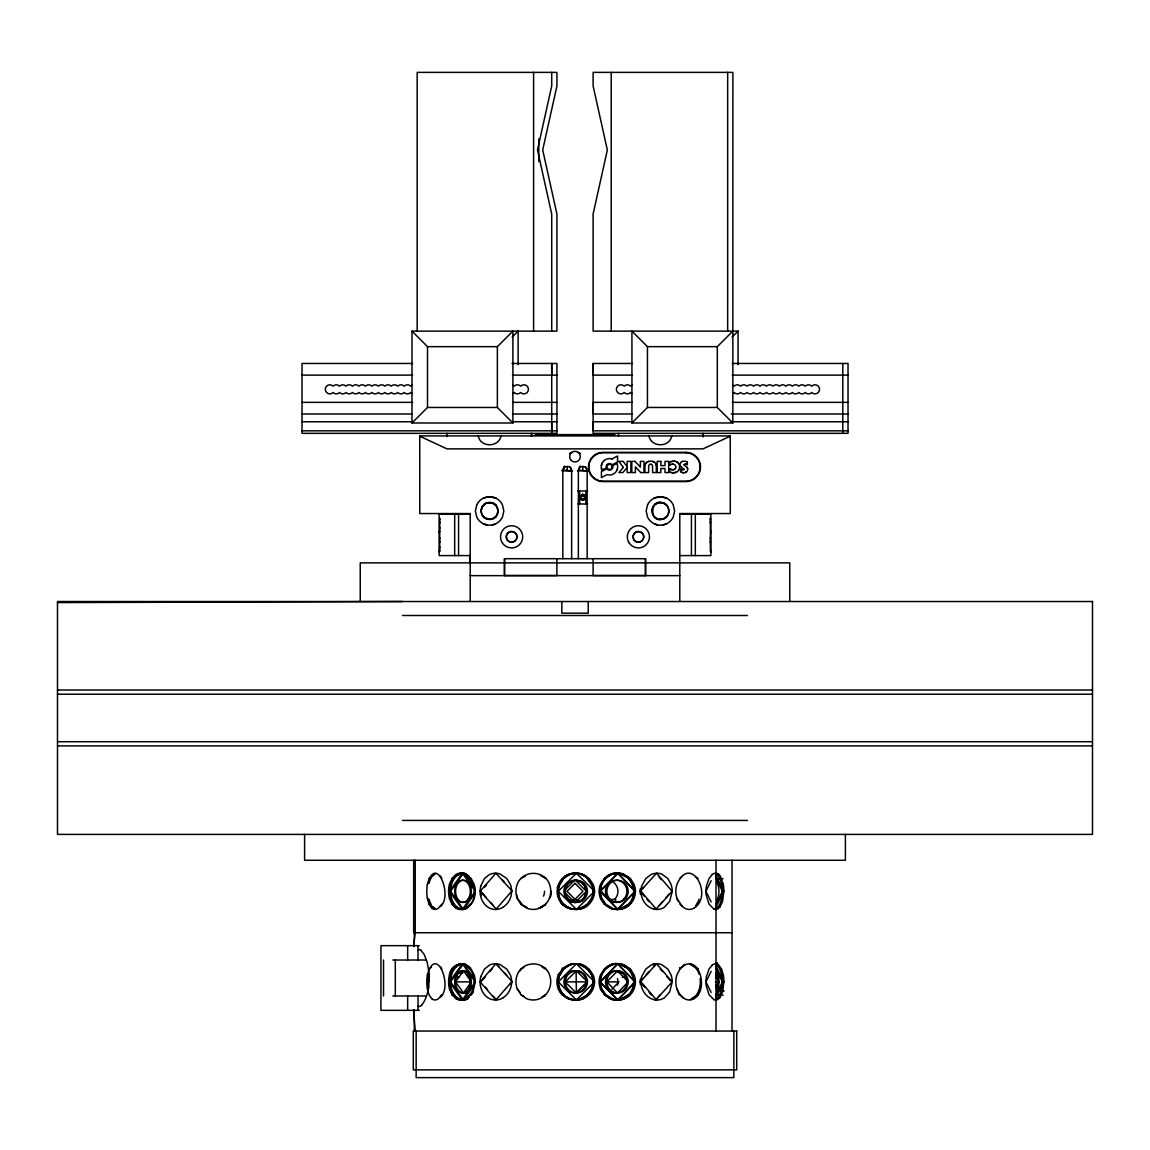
<?xml version="1.0" encoding="UTF-8"?>
<svg xmlns="http://www.w3.org/2000/svg" width="1150" height="1150" viewBox="0 0 1150 1150"><rect width="100%" height="100%" fill="white"/><g stroke="black" fill="none" stroke-linecap="round" stroke-linejoin="round"><path stroke-width="1.5" d="M439.156 552.158L439.156 550.663M439.156 532.752L439.156 531.257M439.674 550.16L439.674 551.54L439.717 518.247L439.717 519.628M439.674 548.334L439.674 546.466M439.717 542.728L439.717 540.859M439.717 539.034L439.717 537.654M439.674 532.134L439.674 530.754M439.674 528.928L439.674 527.059M439.717 523.322L439.717 521.453M551.712 430.819L551.712 421.762M551.712 375.116L551.712 363.472L551.712 433.334M632.356 363.472L593.113 363.472L593.113 375.116L632.356 375.116M710.369 542.728L710.369 540.859M710.369 539.034L710.369 537.654M710.369 523.322L710.369 521.453M710.369 519.628L710.369 518.247L710.369 551.54M710.844 552.158L710.844 550.663M710.844 532.752L710.844 531.257M414.23 946.651L414.345 932.722L732.047 932.722M624.508 874.719A18.113 17.451 90 0 0 600.401 887.857A18.113 17.451 90 0 0 617.981 909.434L600.516 890.517L617.952 873.209L635.404 891.322C635.533 899.458 629.74 907.451 621.633 909.089A18.012 17.25 67.5 0 1 613.137 908.644L605.748 904.13L601.867 898.265A18.026 17.753 89.1 0 1 600.861 887.8C602.169 880.842 607.847 874.992 614.776 873.569A18.012 17.25 -67.5 0 1 623.257 873.986L630.43 878.514L634.11 884.393A18.041 16.819 -89.6 0 1 635.433 891.322L617.536 909.434L600.07 891.322L600.516 890.517M723.307 884.307A18.041 7.303 -89.8 0 1 723.867 891.322L722.559 901.384L719.771 907.292M723.307 974.869A18.041 7.303 -89.8 0 1 723.867 981.884L722.559 991.947L719.771 997.855M565.168 906.186L570.975 908.974L561.042 902.851C570.903 915.501 593.817 907.652 593.113 891.322C593.544 875.926 573.045 867.057 562.192 878.514C555.163 886.262 555.277 898.898 563.716 905.481M654.019 909.089C647.364 907.523 642.476 901.456 641.283 894.872A18.012 16.431 90 0 1 641.657 886.061L645.783 878.528L651.015 874.604A18.026 15.482 -79 0 1 661.552 873.986L667.848 878.499L671.054 884.364A18.041 14.576 -89.7 0 1 672.218 891.322L669.702 901.384L664.326 907.292A18.041 15.424 80.2 0 1 654.005 909.133M654.019 999.652C647.364 998.085 642.476 992.019 641.283 985.435A18.012 16.431 90 0 1 641.657 976.623L645.783 969.091L651.015 965.166A18.026 15.482 -79 0 1 661.552 964.548L667.848 969.062L671.054 974.927A18.041 14.576 -89.7 0 1 672.218 981.884L669.702 991.947L664.326 997.855A18.041 15.424 80.2 0 1 654.005 999.695M480.743 886.061L484.466 878.528L489.397 874.604A18.026 15.582 78.8 0 1 499.977 873.957L506.762 878.499L510.356 884.364A18.041 16.488 89.6 0 1 511.606 891.322C511.678 897.676 508.329 903.958 502.909 907.292M480.743 976.623L484.466 969.091L489.397 965.166A18.026 15.582 78.8 0 1 499.977 964.519L506.762 969.062L510.356 974.927A18.041 16.488 89.6 0 1 511.606 981.884C511.678 988.238 508.329 994.52 502.909 997.855M600.07 981.884L617.536 963.772L635.404 981.884C635.533 990.021 629.74 998.013 621.633 999.652A18.012 17.25 67.5 0 1 613.137 999.206L605.748 994.693L601.867 988.827A18.026 17.753 89.1 0 1 600.861 978.363C602.169 971.405 607.847 965.554 614.776 964.131A18.012 17.25 -67.5 0 1 623.257 964.548L630.43 969.076L634.11 974.956A18.041 16.819 -89.6 0 1 635.433 981.884L617.952 999.997L600.07 981.884L617.536 999.997L633.736 983.178M717.384 988.066L717.945 983.034M717.629 988.066L718.003 984.716M413.669 946.177L415.222 932.722L415.222 860.272M580.506 900.723C585.695 898.078 587.19 891.307 584.832 886.219L581.383 882.251L576.481 880.339M493.709 503.47L495.952 505.224L490.949 502.521L485.516 503.47L481.965 507.251L481.074 510.959L481.965 514.668L484.351 517.687L490.906 519.398L495.995 516.681L492.919 518.837M481.117 510.959L481.965 507.251M666.77 516.681C648.126 530.423 648.169 491.51 666.727 505.224M651.892 510.959L652.452 508.487M562.12 470.106L561.933 470.853L572.542 470.853M585.249 895.534L586.414 891.322L584.832 886.219M427.354 884.249C436.152 853.329 453.086 895.893 440.493 906.559M427.354 974.812C436.152 943.891 453.086 986.456 440.493 997.122M675.711 467.777L675.668 467.949A2.415 2.415 0 0 1 675.452 468.438L674.762 469.186A2.731 2.731 0 0 1 674.101 469.516M470.465 967.725L470.062 969.076C476.661 977.974 475.252 992.436 465.664 998.617A18.026 12.679 -81.6 0 1 455.86 998.617M500.969 435.922C498.942 447.695 480.283 447.695 478.256 435.922M671.744 435.922C669.717 447.695 651.058 447.695 649.031 435.922M694.154 908.054C713.819 895.519 690.546 853.401 676.962 884.249A18.026 14.059 -90 0 0 676.89 898.279L677.968 901.154M449.463 884.249C461.179 852.984 488.218 896.856 465.664 908.054A18.026 12.679 -81.6 0 1 455.86 908.054M449.463 974.812C450.469 964.419 464.341 959.704 470.062 969.076L465.333 964.232L469.186 966.848M579.658 503.973L579.586 497.504L582.762 494.27L585.206 495.377L585.939 497.504L585.867 503.973M585.867 491.036L585.939 497.504L582.762 500.351M711.16 880.756L705.956 891.322L711.16 901.887M715.731 904.906L722.416 891.322A18.113 8.912 -90 0 0 715.976 873.914M715.616 907.925L723.796 891.322L715.616 874.719M711.16 971.319L705.956 981.884L711.16 992.45M715.846 988.224L718.966 981.884L715.846 975.559M715.731 995.469L722.416 981.884A18.113 8.912 -90 0 0 715.976 964.476M715.616 998.488L723.796 981.884L715.616 965.281M568.071 998.617L562.192 994.693L558.268 988.813A18.012 17.926 -89.7 0 1 558.268 974.956L563.716 967.725L561.89 970.126M572.585 964.232C580.405 963.068 588.771 967.495 591.732 974.956A18.012 17.926 -89.7 0 1 591.732 988.827C587.521 999.594 572.714 1003.073 563.716 996.044M680.527 462.846L680.441 463.019A3.033 3.033 0 0 0 680.225 463.536A3.407 3.407 0 0 0 680.11 464.097A3.594 3.594 0 0 0 680.096 464.959L680.211 465.491A2.702 2.702 0 0 0 680.412 465.98A2.961 2.961 0 0 0 680.699 466.426M457.599 973.216A11.083 7.834 90 0 1 467.36 973.216L469.545 977.083A11.083 7.834 -90 0 1 462.487 992.967A11.083 7.834 -90 0 1 455.414 977.083L457.599 973.216L462.746 972.799M601.378 465.678A8.194 8.194 0 0 1 602.327 462.832L602.499 462.544A8.021 8.021 0 0 1 603.146 461.624L603.721 460.992M557.261 887.671L562.796 878.658M540.356 875.279L545.646 878.514C537.496 869.587 521.309 872.678 517.27 884.249A18.026 16.79 90 0 0 517.227 898.251L520.907 904.13L526.484 908.054A18.026 17.307 -67.9 0 0 539.896 908.054C552.086 903.052 554.401 885.874 544.726 877.163M541.679 966.647L545.646 969.076C537.496 960.149 521.309 963.24 517.27 974.812A18.026 16.79 90 0 0 517.227 988.813L520.907 994.693L526.484 998.617A18.026 17.307 -67.9 0 0 539.896 998.617C552.086 993.614 554.401 976.436 544.726 967.725M604.354 878.514L600.53 884.249A18.026 17.811 -89.9 0 0 600.473 898.265L604.368 904.13L610.133 908.054A18.026 17.307 68 0 0 623.516 908.054C648.356 896.799 624.22 858.777 604.354 878.514L612.303 873.669L620.08 873.669L625.701 876.458M604.354 969.076L600.53 974.812A18.026 17.811 -89.9 0 0 600.473 988.827L604.368 994.693L610.133 998.617A18.026 17.307 68 0 0 623.516 998.617C648.356 987.361 624.22 949.339 604.354 969.076L612.303 964.232L606.683 967.021M544.726 905.481L545.646 904.13L539.034 908.169M544.726 996.044L545.646 994.693L541.679 997.122M441.787 904.13L438.552 908.054A18.026 8.97 -83.1 0 1 431.624 908.04M441.787 994.693L438.552 998.617A18.026 8.97 -83.1 0 1 431.624 998.602M562.652 470.853L563.169 470.106A5.304 4.111 -90 0 1 564.564 466.828M578.177 470.853L578.694 470.106A5.304 4.111 -90 0 1 580.089 466.828M495.765 516.925L498.194 510.959L495.722 504.994M652.74 507.251L654.695 504.634M663.694 518.837C670.048 516.494 670.464 506.489 664.484 503.47M474.404 894.111L463.464 909.434L462.372 909.434L449.449 891.322L462.372 873.209L475.281 891.322C475.338 898.409 471.744 905.654 465.333 908.974L459.626 908.974L451.95 904.13L449.434 898.265A18.026 11.284 90 0 1 449.492 884.264M449.449 891.322L450.541 891.322L463.464 873.209L474.404 888.533M462.372 909.434L475.281 891.322A18.041 14.044 89.8 0 0 474.145 884.393L471.141 878.499L465.448 873.986A18.026 12.765 82.1 0 0 456.809 874.633M456.809 965.195A18.026 12.765 82.1 0 1 465.463 964.505L471.141 969.062L474.188 974.927A18.041 14.044 89.8 0 1 475.238 981.884L462.372 999.997L449.449 981.884L462.372 963.772L463.464 963.772L474.404 979.096M449.449 981.884L450.541 981.884L463.464 963.772A18.113 12.923 90 0 0 450.757 985.133A18.113 12.923 90 0 0 468.05 998.818M455.558 981.884L463.464 970.801L471.371 981.884L463.464 992.967L455.558 981.884L471.126 981.884M474.404 984.673L463.464 999.997L450.541 981.884M684.164 469.372L683.172 470.034A2.271 2.271 0 0 1 682.367 469.89A3.464 3.464 0 0 1 681.663 469.531M591.732 898.251L586.299 905.481A18.113 18.113 0 0 0 591.316 883.459L586.299 877.163A18.113 18.113 0 0 0 565.009 876.214M558.268 974.956L560.079 972.541M591.732 988.813L586.299 996.044A18.113 18.113 0 0 0 586.299 967.725L591.732 974.956M644.618 896.497L640.162 891.322L643.511 887.441M640.162 891.322L656.564 873.209L672.175 891.322L655.773 909.434M659.108 905.553L662.457 901.672M665.807 897.791L669.142 893.909M643.511 978.003L640.162 981.884L656.564 963.772L672.175 981.884L655.773 999.997M645.739 975.416L649.074 971.534M653.545 966.359L656.564 963.772M658.001 997.409L660.229 994.822M496.642 909.434L480.111 891.322L495.866 873.209L512.411 891.322M484.251 887.441L486.507 884.853M495.866 909.434L511.635 891.322M511.635 981.884L495.866 999.997L480.111 981.884L495.866 963.772L512.411 981.884L510.154 984.472M482.008 980.591L485.386 976.709M489.886 971.534L492.143 968.947M421.59 1005.229C427.699 997.682 428.936 987.404 429.209 977.989L429.122 980.792L428.964 972.411L427.168 962.162L424.134 954.342L420.742 950.087M483.518 504.979L484.394 504.232M617.952 873.209L600.501 891.322M617.536 909.434L633.736 892.616M600.501 981.884L617.952 963.772M611.857 989.273L617.794 983.121M617.536 992.967L628.202 981.884L617.536 970.801L606.855 981.884L617.536 992.967L612.907 992.967M465.333 908.974L470.062 904.13M449.492 974.826A18.026 11.284 90 0 0 449.463 988.799L451.95 994.693L459.626 999.537L465.333 999.537L470.062 994.693M679.938 878.514L682.309 876.099M684.681 964.232L679.938 969.076L676.962 974.812A18.026 14.059 -90 0 0 676.89 988.842L679.018 994.606M571.291 900.896L570.673 901.528L573.562 902.333M417.162 331.128L417.162 72.378L556.931 72.378L556.931 85.962L542.699 150.003L556.931 214.044L556.931 331.128L411.988 331.128L411.988 422.984L427.512 407.459L497.375 407.459L512.9 422.984L512.9 331.128L497.375 346.653L497.375 407.459M512.152 337.094L518.118 331.128L518.118 364.694M647.45 407.459L647.45 346.653L631.925 331.128L631.925 422.984L647.45 407.459L717.312 407.459L732.837 422.984L732.881 72.378L593.113 72.378L593.113 85.962L607.344 150.003L593.113 214.044L593.113 331.128L738.056 331.128L738.056 364.694M717.312 407.459L717.312 346.653L732.837 331.128M732.09 337.094L738.056 331.128M564.851 890.057L575 879.908L586.414 891.322L575 902.736L564.851 892.587M565.311 981.884L576.394 970.801L587.477 981.884L576.394 992.967L576.092 970.801L577.357 970.873A3.68 1.179 -0.2 0 0 575.647 970.83M576.092 992.967L587.176 981.884L565.009 981.884L576.394 992.967M712.195 874.604L709.004 878.528L706.416 886.061A18.012 10.551 -90 0 0 706.129 894.887L709.004 904.13L713.977 909.089M712.195 965.166L709.004 969.091L706.416 976.623A18.012 10.551 -90 0 0 706.129 985.449L709.004 994.693L713.977 999.652M615.854 900.881L613.122 902.232M432.759 875.998L435.174 873.669L428.979 878.514L431.552 877.163A18.113 9.056 -90 0 0 429.036 883.459M583.999 500.063L585.867 498.424L584.991 499.272L585.537 496.872A2.846 2.846 0 0 0 581.526 494.946M694.154 998.617C709.852 989.647 698.007 949.613 679.938 969.076L679.535 967.725M467.906 997.855L472.894 991.947L475.281 981.884L462.372 963.772M456.794 874.604L452.87 878.528L449.938 886.061A18.012 11.371 90 0 0 449.693 894.872C450.397 900.637 453.201 907.178 459.152 909.089A18.041 12.894 -82.8 0 0 467.935 907.408M456.794 965.166L452.87 969.091L449.938 976.623A18.012 11.371 90 0 0 449.693 985.435C450.397 991.199 453.201 997.74 459.152 999.652A18.041 12.894 -82.8 0 0 467.935 997.97M428.979 969.076L431.466 967.136M483.877 504.634L484.926 503.844M654.652 504.634L657.124 503.082M582.762 494.27L579.658 496.584L581.526 500.063L579.658 498.424L580.534 499.272L579.586 497.504L580.534 495.736L579.658 496.584L579.658 491.036M581.397 900.378L580.52 900.939M459.626 873.669L451.95 878.514L459.626 873.669L465.333 873.669L469.186 876.286M459.626 964.232L451.95 969.076L459.626 964.232L462.487 964.232M465.333 999.537L469.186 996.921M691.653 998.674L698.05 994.693L690.374 999.537M620.08 908.974L629.093 904.13L620.08 908.974L612.303 908.974L604.368 904.13M620.08 999.537L629.093 994.693L620.08 999.537L612.303 999.537L609.486 998.143M655.169 504.232L658.03 502.766L662.788 502.766M664.484 518.449L665.649 517.687M695.491 905.754L698.05 904.13M608.106 464.6L608.206 464.543A2.602 2.602 0 0 1 612.087 466.914A2.602 2.602 0 0 1 608.077 468.999A2.602 2.602 0 0 1 608.293 464.485M581.526 900.982L582.489 900.393L572.829 901.887L569.753 900.393L574.655 902.117M670.378 469.114A5.764 5.764 0 0 0 670.867 469.344L670.622 469.243A7.116 7.116 0 0 1 669.846 468.812L669.688 471.974A6.641 6.641 0 0 0 670.508 472.291L671.413 472.535A10.062 10.062 0 0 0 673.368 472.722A7.389 7.389 0 0 0 676.042 472.276A6.541 6.541 0 0 0 676.531 472.046L676.991 471.787A5.319 5.319 0 0 0 679.104 469.272A5.707 5.707 0 0 0 679.406 468.251L679.463 467.978A6.886 6.886 0 0 0 679.535 466.814A6.426 6.426 0 0 0 679.219 464.902A5.333 5.333 0 0 0 677.709 462.573M580.966 900.666L577.357 902.146M579.039 908.974L587.808 904.13C581.857 910.053 571.837 910.944 564.851 906.315M579.039 999.537L587.808 994.693L581.943 998.617A18.026 17.911 -0.1 0 1 568.071 998.617M520.907 878.514L525.421 876.099M520.907 969.076L523.911 967.466M484.883 503.844L486.349 503.082M611.901 458.994L617.55 456.004L617.55 461.955L612.217 464.801A3.378 3.378 0 0 0 606.323 467.935L601.967 470.091A8.194 8.194 0 0 1 601.436 468.28M571.823 470.853L563.169 470.106M587.348 470.853L578.694 470.106M539.12 908.284L543.317 906.186M606.683 876.458L612.303 873.669M483.244 498.223L489.627 496.728L495.981 498.223M654.019 498.223L660.402 496.728L666.756 498.223M666.756 523.696L663.133 524.918M649.836 464.399A1.768 1.768 0 0 0 648.902 465.348L648.83 465.506A3.148 3.148 0 0 0 648.686 466.081L648.629 472.578L644.906 472.578L644.92 466.009A6.598 6.598 0 0 1 645.021 465.132A5.592 5.592 0 0 1 645.236 464.37A4.758 4.758 0 0 1 645.423 463.91A4.413 4.413 0 0 1 645.783 463.277A4.298 4.298 0 0 1 646.76 462.286A4.844 4.844 0 0 1 647.364 461.897L647.594 461.783A5.692 5.692 0 0 1 648.614 461.438L648.902 461.38A8.064 8.064 0 0 1 650.181 461.236L650.943 461.236A9.143 9.143 0 0 1 651.964 461.323L652.28 461.38A6.497 6.497 0 0 1 653.143 461.61A5.692 5.692 0 0 1 653.876 461.912L654.106 462.027A4.255 4.255 0 0 1 655.486 463.263L655.73 463.651M565.168 967.021L570.975 964.232L562.192 969.076L568.071 965.152A18.026 17.911 -0.1 0 1 581.943 965.152L587.808 969.076L579.039 964.232M730.25 436.195L703.081 448.859L446.919 448.859L419.75 436.195M569.494 453.517L572.082 452.338M571.766 901.528L577.242 900.033M495.046 524.113L492.358 524.918M572.139 900.321L573.908 899.731M580.793 901.399L577.861 902.276M571.119 971.506L572.096 971.189M649.836 464.413L649.98 464.356A2.127 2.127 0 0 1 651.461 464.442M572.254 971.506L573.074 971.247M674.533 461.279A8.639 8.639 0 0 0 673.555 461.222L670.608 461.725A6.311 6.311 0 0 0 669.602 462.214L669.602 465.204L670.234 464.859A6.857 6.857 0 0 1 671.025 464.514M572.758 900.033L577.861 900.321M576.438 902.333L579.327 901.528L578.709 900.896M487.198 502.766L492.013 502.766M675.711 467.777A3.349 3.349 0 0 0 675.812 466.972A3.134 3.134 0 0 0 675.711 466.196A2.573 2.573 0 0 0 675.524 465.692A2.444 2.444 0 0 0 674.59 464.672L674.432 464.586A3.191 3.191 0 0 0 673.886 464.37A3.694 3.694 0 0 0 673.268 464.241L671.514 464.356A5.52 5.52 0 0 0 670.781 464.6M486.867 496.987L487.844 496.843M657.642 496.987L658.619 496.843M492.056 519.153L487.212 519.153M662.831 519.153L657.987 519.153M57.5 602.586L402.5 601.522M411.988 331.128L427.512 346.653L497.375 346.653M647.45 346.653L717.312 346.653M412.591 363.472L302.019 363.472L302.019 433.334L556.931 433.334L556.931 363.472L512.038 363.472M732.234 363.472L848.024 363.472L848.024 433.334L593.113 433.334L593.113 363.472M302.019 375.116L412.591 375.116M512.469 375.116L556.931 375.116M732.234 375.116L848.024 375.116M302.019 402.356L412.591 402.356M512.469 402.356L556.931 402.356M632.356 402.356L593.113 402.356L593.113 414L632.069 414M732.234 402.356L848.024 402.356M302.019 414L411.815 414M512.756 414L556.931 414M731.242 414L848.024 414M302.019 421.762L411.815 421.762M512.756 421.762L556.931 421.762M632.069 421.762L593.113 421.762L593.113 430.819L848.024 430.819M731.242 421.762L848.024 421.762M411.988 422.984L512.9 422.984M631.925 422.984L732.837 422.984M302.019 430.819L556.931 430.819M535.152 434.628L614.891 434.628M577.458 470.853L588.067 470.853L587.866 470.106M577.846 491.036L587.679 491.036M577.846 503.973L587.679 503.973M457.93 514.194L439.156 514.194L439.199 555.594L470.249 555.594M470.206 514.194L458.562 514.194L458.562 555.594M679.794 514.194L691.438 514.194L691.438 555.594M692.07 514.194L710.844 514.194L710.887 555.594L679.794 555.594M470.206 575.647L679.794 575.647M402.5 615.494L747.5 615.494M57.5 690.014L1092.5 690.014M57.5 694.212L1092.5 694.212M57.5 741.707L1092.5 741.707M57.5 745.904L1092.5 745.904M402.5 820.424L747.5 820.424M715.631 874.503L719.038 874.503L720.432 876.257L723.235 884.364M717.916 878.701L723.048 878.701M480.111 891.322L480.872 891.322M671.37 891.322L672.175 891.322M715.731 877.738L722.416 891.322L723.796 891.322M609.442 899.473L615.811 899.473M419.247 945.659L380.938 945.659L380.938 1010.347L419.247 1010.347M392.826 960.02L426.003 960.02M613.856 964.232L620.08 964.232L629.093 969.076L620.08 964.232M455.414 977.083L458.908 977.083M622.251 977.083L625.83 977.083A11.083 10.709 -90 0 1 616.184 992.967A11.083 10.709 -90 0 1 606.539 977.083L609.514 973.216A11.083 10.709 90 0 1 622.869 973.216L625.83 977.083M716.019 978.003L716.277 972.972M718.75 978.003L717.945 972.972M480.111 981.884L480.872 981.884M606.524 981.884L618.973 981.884M671.37 981.884L672.175 981.884M715.429 981.884L718.966 981.884M715.731 968.3L722.416 981.884L723.796 981.884M716.277 986.743L723.077 986.743M720.806 990.941L724.198 990.941M463.464 992.967L466.929 992.967M717.974 995.138L723.077 995.138M392.826 995.986L426.003 995.986M671.327 469.516A4.629 4.629 0 0 0 672.031 469.674L673.052 469.732A3.982 3.982 0 0 0 673.713 469.631M490.691 496.771L492.358 497.001M575.949 970.816A11.083 11.083 0 0 1 586.198 987.031A11.083 11.083 0 0 1 567.022 987.807A11.083 11.083 0 0 1 575.949 970.816L578.881 971.506M617.622 972.339L622.869 973.216M657.642 524.918L654.954 524.113L656.391 524.616M486.867 524.918L483.244 523.696M572.657 902.146L571.392 901.801M572.829 901.887L573.562 902.089M579.068 971.189L579.873 971.462M485.616 524.616L484.179 524.113M576.596 880.497L581.383 882.251M494.442 497.576L495.751 498.122M577.918 452.338L580.506 453.517M431.552 905.481L428.993 904.13L427.34 898.265A18.026 7.259 90 0 1 427.383 884.278M663.694 503.082L666.166 504.634M655.701 518.061L657.124 518.837L654.652 517.284M492.919 503.082L495.391 504.634M484.883 518.061L486.349 518.837M620.08 873.669L629.093 878.514L627.095 877.163A18.113 17.494 90 0 1 627.095 905.481M520.907 904.13L526.916 907.364M520.907 994.693L523.911 996.317M562.192 994.693L570.975 999.537M604.368 994.693L612.303 999.537M695.491 876.904L698.05 878.514M656.334 518.449L654.062 516.695M485.559 518.449L483.287 516.695M459.626 908.974L451.95 904.13L455.86 908.054M459.626 999.537L451.95 994.693L455.86 998.617M719.038 874.589L718.261 873.986A18.026 8.869 -83.6 0 0 712.195 874.503M483.877 517.284L484.926 518.061M432.759 906.646L435.174 908.974L428.993 904.13L431.609 908.054M676.904 898.265L682.309 906.559M676.904 988.827L679.938 994.693L683.488 998.329M465.333 873.669L470.062 878.514M617.536 873.209L633.736 890.028M617.536 963.772L633.736 980.591M679.938 904.13L684.351 908.054A18.026 12.664 81.6 0 0 694.154 908.04M590.008 881.173L586.299 877.163L592.293 885.917L591.316 883.459M679.938 994.693L684.351 998.617A18.026 12.664 81.6 0 0 694.154 998.602M502.277 879.678L504.519 882.266M482.008 892.616L486.507 897.791M491.007 902.966L493.264 905.553M496.642 963.772L498.899 966.359M504.519 972.828L506.776 975.416M485.386 987.059L487.629 989.647M493.264 996.116L495.521 998.703M659.108 877.091L661.336 879.678M640.952 891.322L656.564 909.434M646.846 899.084L649.074 901.672M660.229 968.947L662.457 971.534M666.914 976.709L670.263 980.591M640.952 981.884L656.564 999.997M641.283 983.178L644.618 987.059M649.074 992.234L651.303 994.822M431.609 998.617L428.993 994.693L427.34 988.827A18.026 7.259 90 0 1 427.383 974.841M517.212 898.265L521.956 904.274M517.212 988.827L520.059 992.436M558.268 988.813L562.81 994.836M450.541 891.322L463.464 909.434A18.113 12.923 90 0 1 450.57 890.244A18.113 12.923 90 0 1 465.017 873.339M449.434 898.265L454.494 905.481A18.113 12.808 -90 0 1 454.494 877.163M449.434 988.827L454.494 996.044A18.113 12.808 -90 0 1 449.722 983.48M600.473 898.265L604.325 904.044M600.473 988.827L602.399 991.717M427.34 898.265L430.704 904.044M440.493 876.084L441.787 878.514M440.493 966.647L441.787 969.076M716.967 962.579L717.988 965.655M716.709 962.579L717.744 965.655M684.164 469.329L682.424 467.762A9.387 9.387 0 0 1 681.648 467.288A5.046 5.046 0 0 1 681.274 467.001A4.011 4.011 0 0 1 680.829 466.569A3.091 3.091 0 0 1 680.412 465.98M480.398 894.872C481.376 901.284 485.76 907.551 492.315 909.089A18.041 15.697 -79.7 0 0 502.938 907.364M480.398 985.435C481.376 991.846 485.76 998.114 492.315 999.652A18.041 15.697 -79.7 0 0 502.938 997.927M723.235 974.927L721.611 969.062L718.261 964.548A18.026 8.869 -83.6 0 0 712.195 965.066M717.082 962.909L717.442 966.259M716.824 962.909L717.197 966.259M652.553 466.138L652.582 472.578L656.305 472.578L656.305 466.109A6.095 6.095 0 0 0 656.247 465.276M413.554 1009.973L415.222 1031.047M414.201 1009.829L414.345 1031.047M845.394 834.397L845.394 860.272L304.606 860.272L304.606 834.397M842.806 363.472L842.806 433.334M789.762 601.522L789.762 562.867L360.238 562.867L360.238 601.522M733.872 1031.047L733.844 1077.622L416.142 1077.622L416.156 1031.047M732.047 860.272L732.047 1031.047M727.663 72.378L727.663 331.128M717.988 972.713L717.988 978.003M717.744 972.713L717.744 979.771M717.744 983.293L717.744 986.829M716.277 962.909L716.277 966.259M716.277 984.716L716.277 988.066M716.019 860.272L716.019 1031.047M695.319 514.194L695.319 555.594M679.794 601.522L679.794 513.547L730.293 513.547L730.25 435.922L419.75 435.922L419.793 513.547L470.206 513.547L470.206 601.522M645.639 575.647L645.639 558.699L504.361 558.699L504.361 575.647M645.38 558.699L645.38 575.518L593.113 575.518L593.113 558.699M618.47 433.334L618.513 436.181M611.225 72.378L611.225 331.128M588.239 601.522L588.239 613.166L561.847 613.166L561.847 601.522M587.161 558.699L587.161 470.853A4.399 4.399 0 0 0 582.762 466.454A4.399 4.399 0 0 0 578.364 470.853L578.364 558.699M585.537 496.872L585.537 498.137M582.762 466.828L582.762 470.106M579.988 496.872L579.988 498.137M571.636 558.699L571.636 470.853A4.399 4.399 0 0 0 567.238 466.454A4.399 4.399 0 0 0 562.839 470.853L562.839 558.699M567.238 466.828L567.238 470.106M556.887 558.699L556.887 575.518L504.62 575.518L504.62 558.699M551.712 72.378L551.712 85.962L537.481 150.003L551.712 214.044L551.712 331.128M538.818 138.819L538.818 161.546M533.6 72.378L533.6 331.128M470.249 554.947L470.249 563.572M454.681 514.194L454.681 555.594M446.962 433.334L446.962 436.698M427.512 346.653L427.512 407.459M418.011 945.659L418.011 960.02M418.011 995.986L418.011 1010.347M413.669 860.272L413.669 932.722M407.661 945.659L407.661 960.02M407.661 995.986L407.661 1010.347M395.298 960.02L395.298 995.986M383.525 960.02L383.525 995.986M551.31 891.322A18.113 17.494 -90 0 1 550.189 897.704M521.741 904.432A18.113 17.494 -90 0 1 519.656 901.959M517.442 897.704A18.113 17.494 -90 0 1 516.594 894.542M544.525 891.322A11.083 10.709 -90 0 1 543.461 896.137M613.41 882.251A11.083 10.709 90 0 1 614.862 899.113M430.79 904.144A18.113 9.056 -90 0 1 429.036 899.185M699.071 899.185A18.113 12.808 -90 0 1 696.368 904.432M428.72 988.267A18.113 9.056 -90 0 1 429.036 974.021M696.368 968.774A18.113 12.808 -90 0 1 699.071 974.021M700.134 978.664A18.113 12.808 -90 0 1 695.506 996.044M617.478 978.607A11.083 10.709 -90 0 1 617.478 985.162M562.508 994.994A18.113 18.113 0 0 1 559.446 991.156M561.372 969.953A18.113 18.113 0 0 1 563.716 967.725M449.679 981.884A18.113 12.808 -90 0 1 454.494 967.725M473.484 991.156A18.113 12.808 90 0 1 471.313 994.994M519.656 971.247A18.113 17.494 -90 0 1 521.741 968.774M627.095 967.725A18.113 17.494 90 0 1 627.095 996.044M480.412 894.872A18.012 14.591 90 0 1 480.757 886.075M716.608 882.208A11.083 5.462 -90 0 1 716.608 900.45M719.713 907.134A18.041 8.754 84.2 0 1 713.977 909.176M586.687 906.229A18.113 18.113 0 0 1 578.579 909.305M576.869 909.434A18.113 18.113 0 0 1 559.029 886.161A18.113 18.113 0 0 1 586.687 876.415M640.334 893.967A18.113 15.611 -90 0 1 640.334 888.677M627.44 876.415A18.113 17.451 90 0 1 630.013 878.658M631.149 902.649A18.113 17.451 90 0 1 619.634 909.305M481.332 895.663A18.113 15.769 90 0 1 480.901 892.213M722.416 891.322A18.113 8.912 -90 0 1 715.976 908.73M480.412 985.435A18.012 14.591 90 0 1 480.757 976.637M417.766 950.072A28.046 7.389 79.7 0 1 420.742 950.116M421.576 1005.402A28.074 7.432 -80.2 0 1 417.795 1005.848M716.608 972.771A11.083 5.462 -90 0 1 716.608 991.012M719.713 997.697A18.041 8.754 84.2 0 1 713.977 999.738M624.508 998.488A18.113 17.451 90 0 1 604.469 993.902M603.434 992.565A18.113 17.451 90 0 1 627.44 966.977M628.762 968.027A18.113 17.451 90 0 1 631.149 970.557M630.013 994.549A18.113 17.451 90 0 1 627.44 996.791M640.334 984.529A18.113 15.611 -90 0 1 640.334 979.239M653.128 964.031A18.113 15.611 -90 0 1 656.176 963.772M583.639 998.488A18.113 18.113 0 0 1 558.368 980.145A18.113 18.113 0 0 1 586.687 966.977M722.416 981.884A18.113 8.912 -90 0 1 715.976 999.292M569.954 466.828A5.304 4.169 -90 0 1 571.378 470.106M563.859 466.828A5.304 5.175 -90 0 1 564.88 466.138M585.479 466.828A5.304 4.169 -90 0 1 586.902 470.106M579.384 466.828A5.304 5.175 -90 0 1 580.405 466.138M497.964 508.976A8.539 8.539 0 0 1 487.658 519.254A8.539 8.539 0 0 1 483.173 505.396A8.539 8.539 0 0 1 497.562 507.711M652.496 507.711A8.539 8.539 0 0 1 666.871 505.396A8.539 8.539 0 0 1 662.4 519.254A8.539 8.539 0 0 1 652.079 508.976M607.243 465.491A2.473 2.473 0 0 1 607.531 465.089M611.584 465.577A2.473 2.473 0 0 1 611.8 466.152M682.482 461.409A3.594 3.594 0 0 0 681.404 461.912A3.033 3.033 0 0 0 680.742 462.544M682.281 461.481A4.586 4.586 0 0 1 683.158 461.279A6.771 6.771 0 0 1 683.934 461.222A10.652 10.652 0 0 1 685.084 461.294L685.4 461.337A8.136 8.136 0 0 1 686.291 461.509A7.36 7.36 0 0 1 687.369 461.883L687.326 464.83A7.231 7.231 0 0 0 686.837 464.543A5.376 5.376 0 0 0 685.702 464.068M676.89 462.012A5.52 5.52 0 0 0 675.941 461.596A6.397 6.397 0 0 0 674.834 461.323M676.674 461.897A5.074 5.074 0 0 1 677.508 462.429M677.307 462.286A4.715 4.715 0 0 1 677.882 462.76M685.918 464.126A4.082 4.082 0 0 0 685.098 463.939L683.661 464.729L685.63 466.253A6.483 6.483 0 0 1 686.076 466.541A4.916 4.916 0 0 1 686.607 466.972M674.216 461.251A7.533 7.533 0 0 1 675.136 461.38M671.773 461.394A8.941 8.941 0 0 1 672.75 461.265M652.28 461.394A6.181 6.181 0 0 1 653.876 461.912M655.773 463.694A4.255 4.255 0 0 1 656.061 464.356L656.089 464.528A5.276 5.276 0 0 1 656.276 465.534M672.103 464.241A5.52 5.52 0 0 1 673.167 464.198M651.346 464.384A1.667 1.667 0 0 1 651.849 464.658L652.151 464.988A1.941 1.941 0 0 1 652.381 465.405M686.449 466.828A3.881 3.881 0 0 1 686.881 467.259L687.096 467.561A3.191 3.191 0 0 1 687.355 468.036A3.263 3.263 0 0 1 687.527 468.567L687.599 468.941A3.781 3.781 0 0 1 687.614 469.603L687.513 470.177A3.277 3.277 0 0 1 686.952 471.385L686.837 471.529A3.076 3.076 0 0 1 686.435 471.917L686.291 472.032A3.364 3.364 0 0 1 685.443 472.478A3.277 3.277 0 0 0 686.392 471.96M687.614 468.553A3.364 3.364 0 0 1 687.686 469.114M681.849 469.646A5.506 5.506 0 0 1 681.26 469.243L680.527 468.596L680.498 471.529A6.67 6.67 0 0 0 681.116 471.96M685.63 472.406A3.982 3.982 0 0 1 684.825 472.636L684.351 472.707A5.779 5.779 0 0 1 683.589 472.722A5.448 5.448 0 0 1 682.626 472.592A4.557 4.557 0 0 1 681.979 472.391L681.763 472.305A5.549 5.549 0 0 1 680.901 471.816M672.276 469.703A4.772 4.772 0 0 1 670.881 469.358M674.762 469.186A3.033 3.033 0 0 1 673.512 469.66M645.783 463.277A4.557 4.557 0 0 0 645.236 464.37A5.707 5.707 0 0 0 644.977 465.419M617.133 469.717A8.194 8.194 0 0 0 617.248 464.212L616.932 463.378L612.691 465.664A3.378 3.378 0 0 1 612.878 466.584A3.536 3.536 0 0 1 612.849 467.288A3.378 3.378 0 0 1 606.769 468.798L601.407 471.644L601.407 477.595L607.056 474.605A8.194 8.194 0 0 0 613.108 474.145L614.387 473.354A8.194 8.194 0 0 0 615.25 472.607L615.308 472.549A8.237 8.237 0 0 0 616.831 470.408A8.453 8.453 0 0 0 617.262 469.372M611.944 458.979A8.194 8.194 0 0 0 605.863 459.454L605.518 459.641A8.237 8.237 0 0 0 603.736 460.963M601.967 470.106A8.237 8.237 0 0 1 602.312 462.861M683.589 472.722A5.247 5.247 0 0 1 682.64 472.592M670.335 461.84A7.418 7.418 0 0 1 671.169 461.552M671.413 472.535A9.703 9.703 0 0 0 673.124 472.722A7.561 7.561 0 0 0 676.042 472.276A6.124 6.124 0 0 0 676.761 471.917M647.364 461.897A5.563 5.563 0 0 1 648.614 461.438M732.651 393.516A4.528 4.528 0 0 0 734.131 392.509A4.528 4.528 0 0 0 740.6 392.509A4.528 4.528 0 0 0 747.069 392.509A4.528 4.528 0 0 0 753.538 392.509A4.528 4.528 0 0 0 760.006 392.509A4.528 4.528 0 0 0 766.475 392.509A4.528 4.528 0 0 0 772.944 392.509A4.528 4.528 0 0 0 779.413 392.509A4.528 4.528 0 0 0 785.881 392.509A4.528 4.528 0 0 0 792.35 392.509A4.528 4.528 0 0 0 798.819 392.509A4.528 4.528 0 0 0 805.288 392.509A4.528 4.528 0 0 0 811.756 392.509A4.528 4.528 0 0 0 818.182 392.552A4.528 4.528 0 0 0 818.182 386.127A4.528 4.528 0 0 0 811.756 386.184A4.528 4.528 0 0 0 805.288 386.184A4.528 4.528 0 0 0 798.819 386.184A4.528 4.528 0 0 0 792.35 386.17A4.528 4.528 0 0 0 785.881 386.184A4.528 4.528 0 0 0 779.413 386.184A4.528 4.528 0 0 0 772.944 386.184A4.528 4.528 0 0 0 766.475 386.17A4.528 4.528 0 0 0 760.006 386.184A4.528 4.528 0 0 0 753.538 386.184A4.528 4.528 0 0 0 747.069 386.184A4.528 4.528 0 0 0 740.6 386.184A4.528 4.528 0 0 0 734.131 386.184A4.528 4.528 0 0 0 732.651 385.178M632.112 393.516A4.528 4.528 0 0 1 630.631 392.509A4.528 4.528 0 0 1 624.163 392.509A4.528 4.528 0 0 1 617.737 392.552A4.528 4.528 0 0 1 617.737 386.127A4.528 4.528 0 0 1 624.163 386.184A4.528 4.528 0 0 1 630.631 386.184A4.528 4.528 0 0 1 632.112 385.178M412.174 393.516A4.528 4.528 0 0 1 410.694 392.509A4.528 4.528 0 0 1 404.225 392.509A4.528 4.528 0 0 1 397.756 392.509A4.528 4.528 0 0 1 391.287 392.509A4.528 4.528 0 0 1 384.819 392.509A4.528 4.528 0 0 1 378.35 392.509A4.528 4.528 0 0 1 371.881 392.509A4.528 4.528 0 0 1 365.412 392.509A4.528 4.528 0 0 1 358.944 392.509A4.528 4.528 0 0 1 352.475 392.509A4.528 4.528 0 0 1 346.006 392.509A4.528 4.528 0 0 1 339.537 392.509A4.528 4.528 0 0 1 333.069 392.509A4.528 4.528 0 0 1 326.643 392.552A4.528 4.528 0 0 1 326.643 386.127A4.528 4.528 0 0 1 333.069 386.184A4.528 4.528 0 0 1 339.537 386.184A4.528 4.528 0 0 1 346.006 386.184A4.528 4.528 0 0 1 352.475 386.184A4.528 4.528 0 0 1 358.944 386.184A4.528 4.528 0 0 1 365.412 386.17A4.528 4.528 0 0 1 371.881 386.184A4.528 4.528 0 0 1 378.35 386.184A4.528 4.528 0 0 1 384.819 386.184A4.528 4.528 0 0 1 391.287 386.17A4.528 4.528 0 0 1 397.756 386.184A4.528 4.528 0 0 1 404.225 386.184A4.528 4.528 0 0 1 410.694 386.17A4.528 4.528 0 0 1 412.174 385.178M512.713 393.516A4.528 4.528 0 0 0 514.194 392.509A4.528 4.528 0 0 0 520.663 392.509A4.528 4.528 0 0 0 527.088 392.552A4.528 4.528 0 0 0 527.088 386.127A4.528 4.528 0 0 0 520.663 386.184A4.528 4.528 0 0 0 514.194 386.184A4.528 4.528 0 0 0 512.713 385.178M594.521 891.322C594.55 897.891 590.697 904.173 584.947 907.292A18.041 17.969 9.5 0 1 572.872 909.104C565.857 907.695 560.007 901.902 558.641 894.872A18.012 17.911 90 0 1 559.072 886.075L563.586 878.528L569.466 874.604A18.026 17.94 -3.5 0 1 581.656 873.971L589.202 878.499L593.127 884.364A18.041 17.926 -88.5 0 1 594.521 891.322L576.394 909.434L558.282 891.322L576.409 873.209L594.521 891.322M594.521 981.884C594.55 988.454 590.697 994.736 584.947 997.855A18.041 17.969 9.5 0 1 572.872 999.666C565.857 998.258 560.007 992.464 558.641 985.435A18.012 17.911 90 0 1 559.072 976.637L563.586 969.091L569.466 965.166A18.026 17.94 -3.5 0 1 581.656 964.534L589.202 969.062L593.127 974.927A18.041 17.94 -88.5 0 1 594.521 981.884L576.394 999.997L558.282 981.884L576.409 963.772L594.521 981.884M476.79 504.778L475.381 510.959L476.79 517.141A14.231 14.231 0 0 0 502.435 517.141L503.844 510.959L502.435 504.778A14.231 14.231 0 0 0 476.79 504.778M647.565 504.778L646.156 510.959L647.565 517.141A14.231 14.231 0 0 0 673.21 517.141L674.619 510.959L673.21 504.778A14.231 14.231 0 0 0 647.565 504.778M623.286 467.374L618.959 472.578L622.869 472.578L627.138 467.504L627.138 472.578L630.861 472.578L630.861 461.38L627.138 461.38L627.138 466.656L623.242 461.38L618.801 461.38L623.286 467.374M582.762 495.046L580.304 497.504L582.762 499.963L585.221 497.504L582.762 495.046M575 883.329L567.008 891.322L575 899.314L582.992 891.322L575 883.329M582.762 495.564L581.081 496.527L581.081 498.482L582.762 499.445L584.444 498.482L584.444 496.527L582.762 495.564M685.874 452.353L603.074 452.353A14.619 14.619 0 0 0 588.455 466.972A14.619 14.619 0 0 0 603.074 481.591L685.874 481.591A14.619 14.619 0 0 0 700.494 466.972A14.619 14.619 0 0 0 685.874 452.353M685.874 452.741L603.074 452.741A14.231 14.231 0 0 0 588.843 466.972A14.231 14.231 0 0 0 603.074 481.203L685.874 481.203A14.231 14.231 0 0 0 700.106 466.972A14.231 14.231 0 0 0 685.874 452.741M635.001 461.38L631.824 461.38L631.824 472.578L635.389 472.578L635.389 466.828L640.78 472.578L643.957 472.578L643.957 461.38L640.392 461.38L640.392 467.13L635.001 461.38M660.876 461.38L657.153 461.38L657.153 472.578L660.876 472.578L660.876 468.51L664.988 468.51L664.988 472.578L668.711 472.578L668.711 461.38L664.988 461.38L664.988 465.606L660.876 465.606L660.876 461.38M1092.5 601.522L57.5 601.522L57.5 834.397L1092.5 834.397L1092.5 601.522M736.719 1031.047L413.296 1031.047L413.296 1069.859L736.719 1069.859L736.719 1031.047M698.05 969.076L690.374 964.232L698.05 969.076M703.124 436.698L703.124 433.334L703.081 436.698M531.573 436.181L531.573 433.334L531.53 436.181M569.466 900.924A11.083 11.083 0 0 0 586.083 891.322A11.083 11.083 0 0 0 569.466 881.719A11.083 11.083 0 0 0 569.466 900.924M624.033 898.854A11.083 10.709 -90 0 0 618.571 880.512A11.083 10.709 -90 0 0 605.964 894.585A11.083 10.709 -90 0 0 624.033 898.854M468.223 898.854A11.083 7.834 -90 0 0 464.226 880.512A11.083 7.834 -90 0 0 454.997 894.585A11.083 7.834 -90 0 0 468.223 898.854M569.466 991.487A11.083 11.083 0 0 0 586.083 981.884A11.083 11.083 0 0 0 569.466 972.282A11.083 11.083 0 0 0 569.466 991.487M570.846 900.924A11.083 11.083 0 0 0 587.477 891.322A11.083 11.083 0 0 0 570.846 881.719A11.083 11.083 0 0 0 570.846 900.924M626.06 897.977A11.083 10.681 -90 0 0 618.815 880.325A11.083 10.681 -90 0 0 607.703 895.663A11.083 10.681 -90 0 0 626.06 897.977M469.789 897.977A11.083 7.906 -90 0 0 464.413 880.325A11.083 7.906 -90 0 0 456.191 895.663A11.083 7.906 -90 0 0 469.789 897.977M458.462 973.303A11.083 7.906 90 0 0 460.661 992.249A11.083 7.906 90 0 0 471.27 980.102A11.083 7.906 90 0 0 458.462 973.303M626.06 988.54A11.083 10.681 -90 0 0 618.815 970.887A11.083 10.681 -90 0 0 607.703 986.226A11.083 10.681 -90 0 0 626.06 988.54M629.237 543.073A11.083 11.083 0 0 0 648.384 541.636A11.083 11.083 0 0 0 637.56 525.78A11.083 11.083 0 0 0 629.237 543.073M570.587 459.641A5.348 5.348 0 0 0 579.816 458.936A5.348 5.348 0 0 0 574.598 451.289A5.348 5.348 0 0 0 570.587 459.641M502.449 543.073A11.083 11.083 0 0 0 521.597 541.636A11.083 11.083 0 0 0 510.772 525.78A11.083 11.083 0 0 0 502.449 543.073M507.193 539.853A5.348 5.348 0 0 0 516.422 539.149A5.348 5.348 0 0 0 511.247 531.501A5.348 5.348 0 0 0 507.193 539.853A5.348 5.348 0 0 0 516.465 539.149A5.348 5.348 0 0 0 511.204 531.501A5.348 5.348 0 0 0 507.236 539.853M633.981 539.853A5.348 5.348 0 0 0 643.209 539.149A5.348 5.348 0 0 0 638.034 531.501A5.348 5.348 0 0 0 633.981 539.853A5.348 5.348 0 0 0 643.253 539.149A5.348 5.348 0 0 0 637.991 531.501A5.348 5.348 0 0 0 634.024 539.853"/></g></svg>
